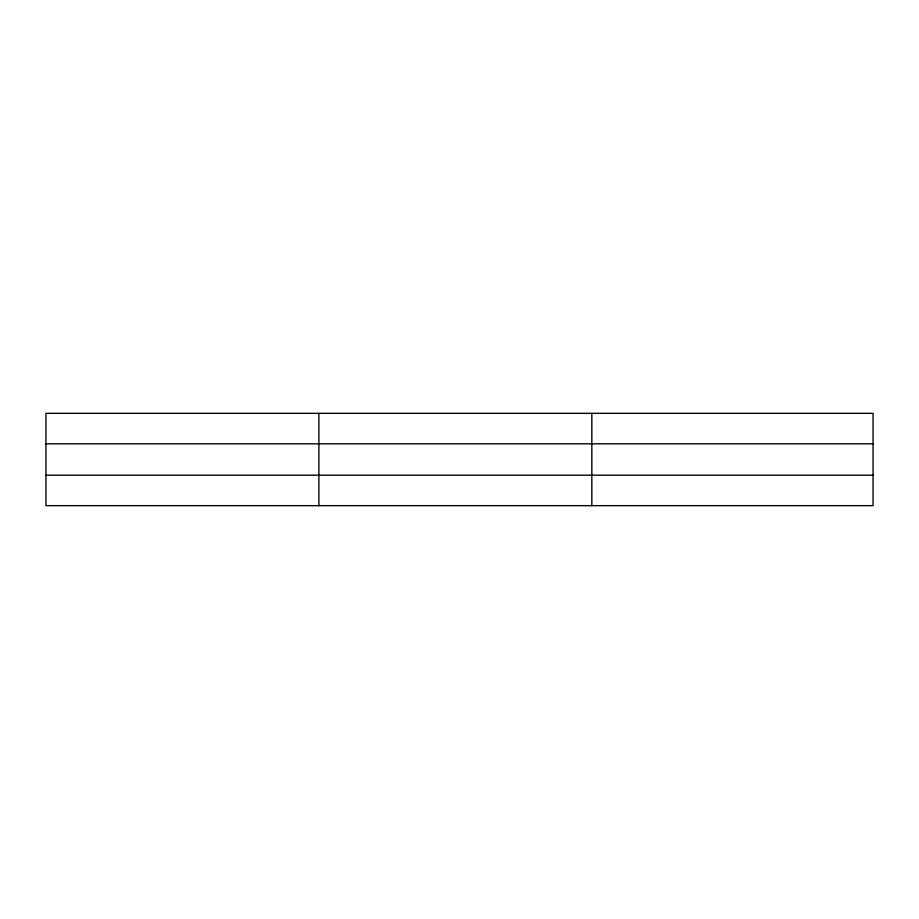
<?xml version="1.0" encoding="UTF-8"?>
<svg xmlns="http://www.w3.org/2000/svg" width="919" height="919" viewBox="0 0 919 919"><rect width="100%" height="100%" fill="white"/><g stroke="black" fill="none" stroke-linecap="round" stroke-linejoin="round"><path stroke-width="1.38" d="M318.893 505.657L318.893 413.343M591.836 505.657L591.836 413.343M873.05 443.808L873.05 413.343L45.95 413.343L45.95 505.657L873.05 505.657L873.05 443.808L45.95 443.808M45.95 475.192L873.05 475.192"/></g></svg>
